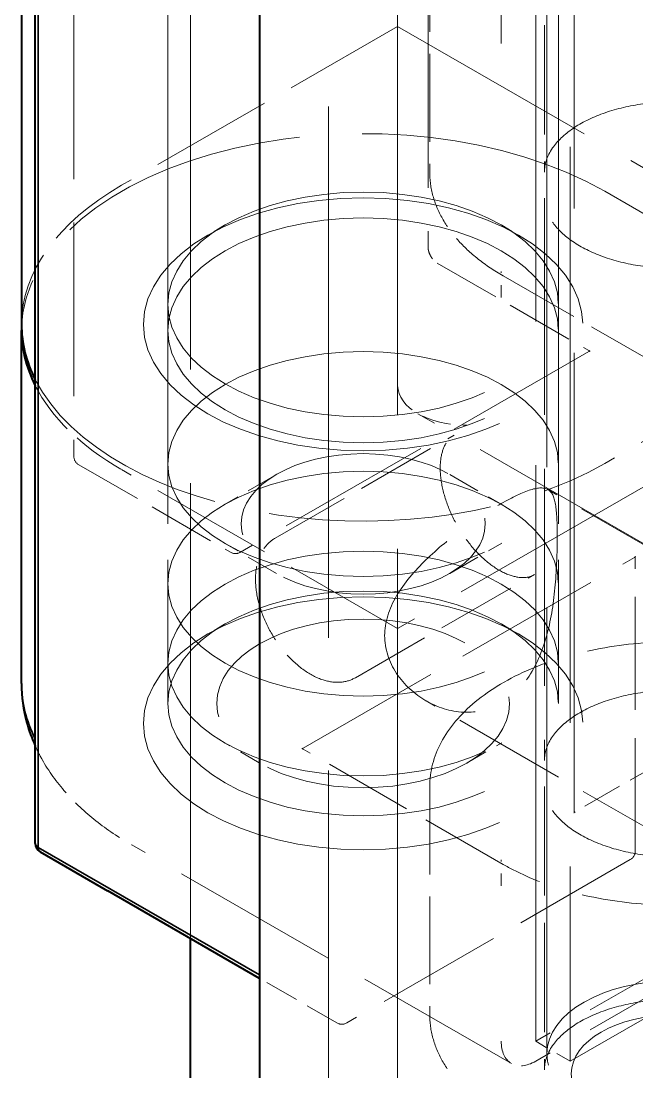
# Model space of a CAD drawing. Header units: millimetres. Extents: x 0 to 2378, y 0 to 1682.
# Drawn here: x 2101.39 to 2106.44, y 1504.9 to 1513.51 of the extents above; entities that cross this region are included whole.
import ezdxf

# ---------------------------------------------------------------- set-up
doc = ezdxf.new("R2010")
doc.units = ezdxf.units.MM
doc.header["$LTSCALE"] = 2
doc.linetypes.add('DASHED', pattern=[0.2067, 0.1654, -0.0413])
for name, color, linetype, lineweight in [('가려진 것(ISO)', 2, 'DASHED', 18), ('가시적인 것(ISO)', 3, 'Continuous', 40), ('가시적인 좁은 것(ISO)', 3, 'Continuous', 35)]:
    doc.layers.add(name, color=color, linetype=linetype, lineweight=lineweight)

msp = doc.modelspace()

# ---------------------------------------------------------------- linework, layer by layer
at = {"layer": '가려진 것(ISO)', "ltscale": 13.16608}
msp.add_line((2103.9086, 1410.4833), (2103.9086, 1535.0775), dxfattribs=at)
at = {"layer": '가려진 것(ISO)', "ltscale": 12.578616}
for p, q in [((2102.5915, 1509.8787), (2102.5915, 1526.8837)), ((2105.7915, 1509.8787), (2105.7915, 1526.8837)), ((2102.5915, 1511.1868), (2102.5915, 1523.9406)), ((2105.7915, 1511.1868), (2105.7915, 1523.9406))]:
    msp.add_line(p, q, dxfattribs=at)
at = {"layer": '가려진 것(ISO)', "ltscale": 14.271892}
for p, q in [((2105.6057, 1505.1477), (2105.6057, 1524.4418)), ((2105.8885, 1524.2789), (2105.8885, 1504.9848))]:
    msp.add_line(p, q, dxfattribs=at)
at = {"layer": '가려진 것(ISO)', "ltscale": 15.960428}
msp.add_line((2105.3228, 1513.327), (2105.3228, 1524.1154), dxfattribs=at)
at = {"layer": '가려진 것(ISO)', "ltscale": 11.282131}
msp.add_line((2102.7772, 1505.9887), (2102.7772, 1517.4279), dxfattribs=at)
at = {"layer": '가려진 것(ISO)', "ltscale": 14.320271}
msp.add_line((2105.9217, 1516.711), (2105.9217, 1507.0313), dxfattribs=at)
at = {"layer": '가려진 것(ISO)', "ltscale": 4.304514}
for p, q in [((2104.724, 1515.3476), (2104.724, 1511.6523)), ((2101.8204, 1513.6374), (2101.8204, 1509.9421))]:
    msp.add_line(p, q, dxfattribs=at)
at = {"layer": '가려진 것(ISO)', "ltscale": 13.288179}
msp.add_line((2104.4743, 1514.6767), (2104.4743, 1447.3108), dxfattribs=at)
at = {"layer": '가려진 것(ISO)', "ltscale": 2.704569}
for p, q in [((2105.677, 1514.5936), (2105.677, 1512.2718)), ((2105.677, 1507.2357), (2105.677, 1504.9139))]:
    msp.add_line(p, q, dxfattribs=at)
at = {"layer": '가려진 것(ISO)', "ltscale": 13.933224}
msp.add_line((2105.697, 1514.4628), (2105.697, 1505.0447), dxfattribs=at)
at = {"layer": '가려진 것(ISO)', "ltscale": 2.177789}
for p, q in [((2104.737, 1514.1414), (2104.737, 1512.2718)), ((2104.737, 1507.2357), (2104.737, 1505.3661))]:
    msp.add_line(p, q, dxfattribs=at)
at = {"layer": '가려진 것(ISO)', "ltscale": 3.047415}
for p, q in [((2104.4743, 1513.4665), (2102.2116, 1512.1635)), ((2106.1714, 1512.1144), (2108.4341, 1510.8114)), ((2108.4341, 1511.1862), (2106.1714, 1509.8832)), ((2104.4743, 1508.5311), (2102.2116, 1509.8341))]:
    msp.add_line(p, q, dxfattribs=at)
at = {"layer": '가려진 것(ISO)', "ltscale": 5.33305}
for p, q in [((2104.4743, 1513.4665), (2108.4341, 1511.1862)), ((2108.4341, 1510.8114), (2104.4743, 1508.5311))]:
    msp.add_line(p, q, dxfattribs=at)
at = {"layer": '가려진 것(ISO)', "ltscale": 5.371144}
msp.add_line((2105.677, 1512.0592), (2105.677, 1507.4483), dxfattribs=at)
at = {"layer": '가려진 것(ISO)', "ltscale": 0.269265}
for p, q in [((2103.0557, 1511.8358), (2102.9138, 1511.7534)), ((2105.3272, 1511.8358), (2105.4691, 1511.7534)), ((2103.0557, 1508.5656), (2102.9138, 1508.4833)), ((2105.3272, 1508.5656), (2105.4691, 1508.4833))]:
    msp.add_line(p, q, dxfattribs=at)
at = {"layer": '가려진 것(ISO)', "ltscale": 1.676033}
for p, q in [((2104.7971, 1511.5257), (2106.0416, 1510.809)), ((2101.8605, 1509.8727), (2103.105, 1509.1561))]:
    msp.add_line(p, q, dxfattribs=at)
at = {"layer": '가려진 것(ISO)', "ltscale": 0.247511}
for p, q in [((2105.3228, 1511.2448), (2105.3228, 1511.4574)), ((2105.3228, 1506.4213), (2105.3228, 1506.6339))]:
    msp.add_line(p, q, dxfattribs=at)
at = {"layer": '가려진 것(ISO)', "ltscale": 2.018878}
msp.add_line((2105.3395, 1511.4206), (2106.8385, 1510.5574), dxfattribs=at)
at = {"layer": '가려진 것(ISO)', "ltscale": 3.561683}
for p, q in [((2102.5915, 1507.9166), (2102.5915, 1510.9743)), ((2105.7915, 1507.9166), (2105.7915, 1510.9743))]:
    msp.add_line(p, q, dxfattribs=at)
at = {"layer": '가려진 것(ISO)', "ltscale": 3.847387}
msp.add_line((2106.0416, 1510.8011), (2103.1849, 1509.1561), dxfattribs=at)
at = {"layer": '가려진 것(ISO)', "ltscale": 5.220954}
msp.add_line((2108.5173, 1508.0593), (2104.6408, 1510.2916), dxfattribs=at)
at = {"layer": '가려진 것(ISO)', "ltscale": 1.975773}
for p, q in [((2103.4698, 1509.2715), (2104.9369, 1510.1163)), ((2104.1286, 1508.1276), (2105.5956, 1508.9725))]:
    msp.add_line(p, q, dxfattribs=at)
at = {"layer": '가려진 것(ISO)', "ltscale": 0.807994}
for p, q in [((2103.4816, 1509.7938), (2103.0557, 1509.5467)), ((2104.9013, 1509.7938), (2105.3272, 1509.5467)), ((2103.4816, 1508.9826), (2103.0557, 1509.2298)), ((2104.9013, 1508.9826), (2105.3272, 1509.2298))]:
    msp.add_line(p, q, dxfattribs=at)
at = {"layer": '가려진 것(ISO)', "ltscale": 2.822714}
for p, q in [((2107.8018, 1508.4631), (2105.7059, 1509.6701)), ((2106.8037, 1506.73), (2104.7078, 1507.9369))]:
    msp.add_line(p, q, dxfattribs=at)
at = {"layer": '가려진 것(ISO)', "ltscale": 3.656918}
msp.add_line((2103.699, 1507.5497), (2106.4143, 1509.1133), dxfattribs=at)
at = {"layer": '가려진 것(ISO)', "ltscale": 2.799804}
msp.add_line((2106.4211, 1506.7055), (2106.4211, 1509.1091), dxfattribs=at)
at = {"layer": '가려진 것(ISO)', "ltscale": 0.761779}
for p, q in [((2102.5915, 1508.2437), (2102.5915, 1508.8977)), ((2105.7915, 1508.2437), (2105.7915, 1508.8977))]:
    msp.add_line(p, q, dxfattribs=at)
at = {"layer": '가려진 것(ISO)', "ltscale": 0.53863}
for p, q in [((2103.3397, 1507.4299), (2103.0557, 1507.5947)), ((2105.0432, 1507.4299), (2105.3272, 1507.5947))]:
    msp.add_line(p, q, dxfattribs=at)
at = {"layer": '가려진 것(ISO)', "ltscale": 2.209348}
msp.add_line((2105.3395, 1506.5971), (2103.699, 1507.5418), dxfattribs=at)
at = {"layer": '가려진 것(ISO)', "ltscale": 0.990342}
msp.add_line((2106.6638, 1507.4506), (2105.9284, 1507.0271), dxfattribs=at)
at = {"layer": '가려진 것(ISO)', "ltscale": 4.571172}
for p, q in [((2108.9998, 1507.1022), (2105.6057, 1505.1477)), ((2108.9998, 1506.9387), (2105.6057, 1504.9842)), ((2105.8885, 1504.9848), (2109.2826, 1506.9394))]:
    msp.add_line(p, q, dxfattribs=at)
at = {"layer": '가려진 것(ISO)', "ltscale": 4.190233}
msp.add_line((2105.4061, 1504.9646), (2102.2948, 1506.7562), dxfattribs=at)
at = {"layer": '가려진 것(ISO)', "ltscale": 3.130138}
msp.add_line((2106.381, 1506.6362), (2104.0568, 1505.2978), dxfattribs=at)
at = {"layer": '가려진 것(ISO)', "ltscale": 0.85385}
msp.add_line((2103.977, 1505.2978), (2103.3429, 1505.6629), dxfattribs=at)
at = {"layer": '가려진 것(ISO)', "ltscale": 0.380839}
msp.add_line((2105.8885, 1504.9848), (2105.6057, 1505.1477), dxfattribs=at)
at = {"layer": '가려진 것(ISO)', "ltscale": 0.079769}
for centre, start, end in [((2101.9004, 1509.9421), 180, 240.06401), ((2106.3411, 1506.7055), 299.93599, 0)]:
    msp.add_arc(centre, 0.08, start, end, dxfattribs=at)
at = {"layer": '가려진 것(ISO)', "ltscale": 0.079514}
for centre in [(2103.1449, 1509.2254), (2104.0169, 1505.3671)]:
    msp.add_arc(centre, 0.08, 240.06401, 299.93599, dxfattribs=at)
at = {"layer": '가려진 것(ISO)', "ltscale": 8.03054e-05}
msp.add_arc((2102.1376, 1506.4493), 0.08, 239.92841, 240.06401, dxfattribs=at)
at = {"layer": '가려진 것(ISO)', "ltscale": 6.242307}
msp.add_ellipse((2104.1915, 1510.9743), major_axis=(-2.8, 0), ratio=0.575862, start_param=3.926991, end_param=6.267974, dxfattribs=at)
at = {"layer": '가려진 것(ISO)', "ltscale": 2.094223}
msp.add_ellipse((2104.1915, 1511.0233), major_axis=(-2.8, 0), ratio=0.575862, start_param=5.497787, end_param=6.283185, dxfattribs=at)
at = {"layer": '가려진 것(ISO)', "ltscale": 13.678923}
for centre in [(2104.1915, 1511.0233), (2104.1915, 1507.7531)]:
    msp.add_ellipse(centre, major_axis=(-1.8, 0), ratio=0.575862, dxfattribs=at)
at = {"layer": '가려진 것(ISO)', "ltscale": 12.159042}
for centre in [(2104.1915, 1511.1868), (2104.1915, 1510.9743), (2104.1915, 1509.8787), (2104.1915, 1508.8977), (2104.1915, 1508.2437), (2104.1915, 1507.9166)]:
    msp.add_ellipse(centre, major_axis=(-1.6, 0), ratio=0.575862, dxfattribs=at)
at = {"layer": '가려진 것(ISO)', "ltscale": 5.522737}
msp.add_ellipse((2104.1915, 1511.0233), major_axis=(-2.8, 0), ratio=0.575862, start_param=0.28506, end_param=2.356194, dxfattribs=at)
at = {"layer": '가려진 것(ISO)', "ltscale": 1.334091}
msp.add_ellipse((2104.1915, 1510.9743), major_axis=(-2.8, 0), ratio=0.575862, start_param=0.28506, end_param=0.785398, dxfattribs=at)
at = {"layer": '가려진 것(ISO)', "ltscale": 0.727532}
msp.add_ellipse((2105.04, 1510.5233), major_axis=(0.5657, 0), ratio=0.578093, start_param=3.141593, end_param=4.712389, dxfattribs=at)
at = {"layer": '가려진 것(ISO)', "ltscale": 5.983681}
msp.add_ellipse((2104.1915, 1509.3882), major_axis=(-1, 0), ratio=0.575862, dxfattribs=at)
at = {"layer": '가려진 것(ISO)', "ltscale": 7.180437}
msp.add_ellipse((2104.1915, 1507.9166), major_axis=(-1.2, 0), ratio=0.575862, dxfattribs=at)
at = {"layer": '가려진 것(ISO)', "ltscale": 6.223032}
msp.add_ellipse((2106.737, 1505.0447), major_axis=(-1.04, 0), ratio=0.575862, dxfattribs=at)
at = {"layer": '가려진 것(ISO)', "ltscale": 5.026251}
msp.add_ellipse((2106.737, 1504.8812), major_axis=(-0.84, 0), ratio=0.575862, dxfattribs=at)
at = {"layer": '가려진 것(ISO)', "ltscale": 0.598278}
msp.add_ellipse((2105.6057, 1505.3112), major_axis=(-0.1996, -0.3466), ratio=0.578093, start_param=5.495853, end_param=7.06665, dxfattribs=at)
at = {"layer": '가려진 것(ISO)', "ltscale": 3.237567}
for points, knots in [([(2105.677, 1512.2718), (2105.677, 1512.3373), (2105.6983, 1512.4036), (2105.7827, 1512.5254), (2105.8393, 1512.5803), (2105.9808, 1512.6767), (2106.0641, 1512.7185), (2106.2513, 1512.7863), (2106.3551, 1512.8121), (2106.5731, 1512.8445), (2106.6873, 1512.851), (2106.9136, 1512.8434), (2107.0257, 1512.8294), (2107.2356, 1512.7827), (2107.3335, 1512.75), (2107.5044, 1512.6705), (2107.5776, 1512.6239), (2107.6936, 1512.5229), (2107.736, 1512.4687), (2107.7859, 1512.3669), (2107.797, 1512.3192), (2107.797, 1512.2718)], [0.785398, 0.785398, 0.785398, 0.785398, 1.164968, 1.164968, 1.487604, 1.487604, 1.794948, 1.794948, 2.103474, 2.103474, 2.414075, 2.414075, 2.725225, 2.725225, 3.035185, 3.035185, 3.342826, 3.342826, 3.652094, 3.652094, 3.926991, 3.926991, 3.926991, 3.926991]), ([(2107.797, 1512.0592), (2107.797, 1511.9937), (2107.7757, 1511.9274), (2107.6914, 1511.8056), (2107.6348, 1511.7507), (2107.4933, 1511.6543), (2107.41, 1511.6125), (2107.2228, 1511.5447), (2107.1189, 1511.5189), (2106.901, 1511.4865), (2106.7868, 1511.48), (2106.5605, 1511.4876), (2106.4484, 1511.5016), (2106.2385, 1511.5484), (2106.1406, 1511.581), (2105.9697, 1511.6605), (2105.8964, 1511.7071), (2105.7805, 1511.8081), (2105.7381, 1511.8623), (2105.6882, 1511.9642), (2105.677, 1512.0118), (2105.677, 1512.0592)], [5.497787, 5.497787, 5.497787, 5.497787, 5.877357, 5.877357, 6.199993, 6.199993, 6.507337, 6.507337, 6.815863, 6.815863, 7.126464, 7.126464, 7.437614, 7.437614, 7.747574, 7.747574, 8.055215, 8.055215, 8.364483, 8.364483, 8.63938, 8.63938, 8.63938, 8.63938]), ([(2105.677, 1507.4483), (2105.677, 1507.5137), (2105.6983, 1507.5801), (2105.7827, 1507.7019), (2105.8393, 1507.7568), (2105.9808, 1507.8531), (2106.0641, 1507.895), (2106.2513, 1507.9628), (2106.3551, 1507.9886), (2106.5731, 1508.021), (2106.6873, 1508.0275), (2106.9136, 1508.0199), (2107.0257, 1508.0059), (2107.2356, 1507.9591), (2107.3335, 1507.9265), (2107.5044, 1507.847), (2107.5776, 1507.8003), (2107.6936, 1507.6994), (2107.736, 1507.6452), (2107.7859, 1507.5433), (2107.797, 1507.4957), (2107.797, 1507.4483)], [2.356194, 2.356194, 2.356194, 2.356194, 2.735765, 2.735765, 3.0584, 3.0584, 3.365744, 3.365744, 3.67427, 3.67427, 3.984871, 3.984871, 4.296022, 4.296022, 4.605981, 4.605981, 4.913622, 4.913622, 5.22289, 5.22289, 5.497787, 5.497787, 5.497787, 5.497787]), ([(2107.797, 1507.2357), (2107.797, 1507.1702), (2107.7757, 1507.1038), (2107.6914, 1506.9821), (2107.6348, 1506.9271), (2107.4933, 1506.8308), (2107.41, 1506.789), (2107.2228, 1506.7212), (2107.1189, 1506.6953), (2106.901, 1506.6629), (2106.7868, 1506.6565), (2106.5605, 1506.664), (2106.4484, 1506.6781), (2106.2385, 1506.7248), (2106.1406, 1506.7575), (2105.9697, 1506.8369), (2105.8964, 1506.8836), (2105.7805, 1506.9846), (2105.7381, 1507.0387), (2105.6882, 1507.1406), (2105.677, 1507.1883), (2105.677, 1507.2357)], [3.926991, 3.926991, 3.926991, 3.926991, 4.306561, 4.306561, 4.629196, 4.629196, 4.93654, 4.93654, 5.245067, 5.245067, 5.555667, 5.555667, 5.866818, 5.866818, 6.176777, 6.176777, 6.484418, 6.484418, 6.793687, 6.793687, 7.068583, 7.068583, 7.068583, 7.068583]), ([(2105.677, 1504.9139), (2105.677, 1504.9793), (2105.6983, 1505.0457), (2105.7827, 1505.1675), (2105.8393, 1505.2224), (2105.9808, 1505.3187), (2106.0641, 1505.3606), (2106.2513, 1505.4284), (2106.3551, 1505.4542), (2106.5731, 1505.4866), (2106.6873, 1505.4931), (2106.9136, 1505.4855), (2107.0257, 1505.4715), (2107.2356, 1505.4247), (2107.3335, 1505.3921), (2107.5044, 1505.3126), (2107.5776, 1505.2659), (2107.6936, 1505.165), (2107.736, 1505.1108), (2107.7859, 1505.0089), (2107.797, 1504.9613), (2107.797, 1504.9139)], [0.785398, 0.785398, 0.785398, 0.785398, 1.164968, 1.164968, 1.487604, 1.487604, 1.794948, 1.794948, 2.103474, 2.103474, 2.414075, 2.414075, 2.725225, 2.725225, 3.035185, 3.035185, 3.342826, 3.342826, 3.652094, 3.652094, 3.926991, 3.926991, 3.926991, 3.926991])]:
    msp.add_open_spline(points, degree=3, knots=knots, dxfattribs=at)
at = {"layer": '가려진 것(ISO)', "ltscale": 1.489471}
msp.add_open_spline([(2105.3395, 1511.4206), (2105.2652, 1511.4634), (2105.1965, 1511.5097), (2105.0716, 1511.6087), (2105.0154, 1511.6614), (2104.9173, 1511.7722), (2104.8754, 1511.8304), (2104.8073, 1511.9512), (2104.7811, 1512.0137), (2104.746, 1512.1415), (2104.737, 1512.2066), (2104.737, 1512.2718)], degree=3, knots=[0, 0, 0, 0, 0.1570796, 0.1570796, 0.3141593, 0.3141593, 0.4712389, 0.4712389, 0.6283185, 0.6283185, 0.7853982, 0.7853982, 0.7853982, 0.7853982], dxfattribs=at)
at = {"layer": '가려진 것(ISO)', "ltscale": 0.167975}
msp.add_open_spline([(2104.724, 1511.6523), (2104.724, 1511.648), (2104.7244, 1511.6428), (2104.7264, 1511.6307), (2104.7281, 1511.6237), (2104.733, 1511.6085), (2104.7363, 1511.6003), (2104.7444, 1511.5839), (2104.7492, 1511.5757), (2104.7596, 1511.5604), (2104.7653, 1511.5533), (2104.7765, 1511.5413), (2104.782, 1511.5363), (2104.7907, 1511.5296), (2104.7941, 1511.5274), (2104.7971, 1511.5257)], degree=3, knots=[3.141593, 3.141593, 3.141593, 3.141593, 3.348571, 3.348571, 3.57224, 3.57224, 3.811409, 3.811409, 4.059391, 4.059391, 4.306964, 4.306964, 4.54447, 4.54447, 4.712389, 4.712389, 4.712389, 4.712389], dxfattribs=at)
at = {"layer": '가려진 것(ISO)', "ltscale": 0.091428}
for points, knots in [([(2106.0416, 1510.809), (2106.0443, 1510.8074), (2106.0467, 1510.8063), (2106.0504, 1510.8048), (2106.0517, 1510.8045), (2106.0529, 1510.8043), (2106.0528, 1510.8043), (2106.0512, 1510.8043), (2106.0497, 1510.8042), (2106.0459, 1510.8032), (2106.0437, 1510.8023), (2106.0416, 1510.8011)], [4.712389, 4.712389, 4.712389, 4.712389, 4.8690819, 4.8690819, 5.0257748, 5.0257748, 5.1824677, 5.1824677, 5.3391605, 5.3391605, 5.4958534, 5.4958534, 5.4958534, 5.4958534]), ([(2103.699, 1507.5497), (2103.6969, 1507.5485), (2103.6947, 1507.5476), (2103.6909, 1507.5466), (2103.6894, 1507.5465), (2103.6878, 1507.5465), (2103.6877, 1507.5465), (2103.6888, 1507.5463), (2103.6901, 1507.546), (2103.6938, 1507.5445), (2103.6962, 1507.5434), (2103.699, 1507.5418)], [3.9289245, 3.9289245, 3.9289245, 3.9289245, 4.0856174, 4.0856174, 4.2423103, 4.2423103, 4.3990032, 4.3990032, 4.5556961, 4.5556961, 4.712389, 4.712389, 4.712389, 4.712389])]:
    msp.add_open_spline(points, degree=3, knots=knots, dxfattribs=at)
at = {"layer": '가려진 것(ISO)', "ltscale": 2.043458}
msp.add_open_spline([(2105.5956, 1508.9725), (2105.5598, 1508.9519), (2105.5154, 1508.9434), (2105.4192, 1508.9575), (2105.3732, 1508.9729), (2105.2793, 1509.0225), (2105.2317, 1509.0557), (2105.1386, 1509.1378), (2105.0931, 1509.1868), (2105.0092, 1509.2961), (2104.9709, 1509.3564), (2104.9062, 1509.4818), (2104.8797, 1509.5468), (2104.8415, 1509.6741), (2104.8295, 1509.7363), (2104.8206, 1509.8507), (2104.8235, 1509.9029), (2104.8416, 1509.9924), (2104.8569, 1510.0295), (2104.8933, 1510.084), (2104.9136, 1510.1029), (2104.9369, 1510.1163)], degree=3, knots=[0.787332, 0.787332, 0.787332, 0.787332, 1.215342, 1.215342, 1.529698, 1.529698, 1.8293, 1.8293, 2.131778, 2.131778, 2.437308, 2.437308, 2.74348, 2.74348, 3.047654, 3.047654, 3.348132, 3.348132, 3.650445, 3.650445, 3.928925, 3.928925, 3.928925, 3.928925], dxfattribs=at)
at = {"layer": '가려진 것(ISO)', "ltscale": 6.162827}
msp.add_open_spline([(2105.3228, 1509.5543), (2105.2313, 1509.5015), (2105.1233, 1509.4315), (2104.9063, 1509.272), (2104.7976, 1509.1825), (2104.6144, 1509.0047), (2104.5265, 1508.9036), (2104.4025, 1508.6913), (2104.3675, 1508.5791), (2104.3675, 1508.4724), (2104.3675, 1508.3658), (2104.4025, 1508.257), (2104.5265, 1508.0695), (2104.6144, 1507.991), (2104.7976, 1507.8849), (2104.9063, 1507.8494), (2105.1233, 1507.8399), (2105.2313, 1507.8664), (2105.4144, 1507.9719), (2105.4982, 1508.0558), (2105.6285, 1508.2652), (2105.6753, 1508.3904), (2105.7376, 1508.6378), (2105.7572, 1508.7782), (2105.7787, 1509.0495), (2105.7817, 1509.1802), (2105.7817, 1509.3935), (2105.7787, 1509.4839), (2105.7572, 1509.6123), (2105.7376, 1509.6515), (2105.6753, 1509.6879), (2105.6285, 1509.6879), (2105.4982, 1509.6474), (2105.4144, 1509.607), (2105.3228, 1509.5543)], degree=3, knots=[1.169727, 1.169727, 1.169727, 1.169727, 1.266818, 1.266818, 1.363909, 1.363909, 1.461773, 1.461773, 1.559636, 1.559636, 1.559636, 1.6575, 1.6575, 1.755364, 1.755364, 1.852455, 1.852455, 1.949546, 1.949546, 2.046636, 2.046636, 2.143727, 2.143727, 2.241591, 2.241591, 2.339455, 2.339455, 2.437319, 2.437319, 2.535183, 2.535183, 2.632273, 2.632273, 2.729364, 2.729364, 2.729364, 2.729364], dxfattribs=at)
at = {"layer": '가려진 것(ISO)', "ltscale": 1.922212}
msp.add_open_spline([(2104.1286, 1508.1276), (2104.0928, 1508.107), (2104.0524, 1508.0948), (2103.9653, 1508.0871), (2103.9185, 1508.0929), (2103.8194, 1508.1224), (2103.767, 1508.1485), (2103.6643, 1508.2186), (2103.6141, 1508.2632), (2103.5222, 1508.3651), (2103.4805, 1508.4223), (2103.409, 1508.5436), (2103.3793, 1508.6077), (2103.3344, 1508.7372), (2103.3193, 1508.8027), (2103.3062, 1508.9296), (2103.3082, 1508.9911), (2103.3318, 1509.1026), (2103.3528, 1509.1531), (2103.4076, 1509.2262), (2103.4366, 1509.2524), (2103.4698, 1509.2715)], degree=3, knots=[0.787332, 0.787332, 0.787332, 0.787332, 1.048832, 1.048832, 1.334603, 1.334603, 1.662224, 1.662224, 2.002986, 2.002986, 2.341105, 2.341105, 2.677432, 2.677432, 3.015226, 3.015226, 3.355955, 3.355955, 3.685969, 3.685969, 3.928925, 3.928925, 3.928925, 3.928925], dxfattribs=at)
at = {"layer": '가려진 것(ISO)', "ltscale": 0.091836}
msp.add_open_spline([(2106.4211, 1509.1091), (2106.4211, 1509.1123), (2106.4213, 1509.115), (2106.4219, 1509.119), (2106.4223, 1509.1203), (2106.4227, 1509.1215), (2106.4227, 1509.1214), (2106.4219, 1509.12), (2106.421, 1509.1188), (2106.4183, 1509.116), (2106.4164, 1509.1145), (2106.4143, 1509.1133)], degree=3, knots=[3.1415927, 3.1415927, 3.1415927, 3.1415927, 3.299059, 3.299059, 3.4565254, 3.4565254, 3.6139918, 3.6139918, 3.7714582, 3.7714582, 3.9289245, 3.9289245, 3.9289245, 3.9289245], dxfattribs=at)
at = {"layer": '가려진 것(ISO)', "ltscale": 4.435721}
for points, knots in [([(2104.737, 1507.2357), (2104.737, 1507.3587), (2104.7692, 1507.4815), (2104.8941, 1507.7168), (2104.9893, 1507.8288), (2105.2354, 1508.0326), (2105.3887, 1508.1234), (2105.7359, 1508.2716), (2105.9298, 1508.3289), (2106.3377, 1508.4046), (2106.5514, 1508.423), (2106.9778, 1508.4195), (2107.1903, 1508.3977), (2107.5936, 1508.3158), (2107.7843, 1508.2556), (2108.0174, 1508.1504), (2108.0776, 1508.1197), (2108.1346, 1508.0868)], [0.785398, 0.785398, 0.785398, 0.785398, 1.082001, 1.082001, 1.392925, 1.392925, 1.718063, 1.718063, 2.044756, 2.044756, 2.3703, 2.3703, 2.695372, 2.695372, 3.021001, 3.021001, 3.141593, 3.141593, 3.141593, 3.141593]), ([(2108.737, 1507.4483), (2108.737, 1507.3252), (2108.7048, 1507.2025), (2108.58, 1506.9672), (2108.4848, 1506.8551), (2108.2387, 1506.6513), (2108.0854, 1506.5606), (2107.7382, 1506.4123), (2107.5443, 1506.355), (2107.1364, 1506.2794), (2106.9226, 1506.261), (2106.4963, 1506.2644), (2106.2838, 1506.2863), (2105.8805, 1506.3682), (2105.6898, 1506.4284), (2105.4567, 1506.5336), (2105.3965, 1506.5643), (2105.3395, 1506.5971)], [5.497787, 5.497787, 5.497787, 5.497787, 5.79439, 5.79439, 6.105314, 6.105314, 6.430452, 6.430452, 6.757145, 6.757145, 7.082689, 7.082689, 7.407761, 7.407761, 7.73339, 7.73339, 7.853982, 7.853982, 7.853982, 7.853982])]:
    msp.add_open_spline(points, degree=3, knots=knots, dxfattribs=at)
at = {"layer": '가려진 것(ISO)', "ltscale": 1.389374}
msp.add_open_spline([(2101.5045, 1507.567), (2101.5215, 1507.5294), (2101.5402, 1507.4926), (2101.6144, 1507.3611), (2101.6794, 1507.2714), (2101.8275, 1507.1039), (2101.9107, 1507.0262), (2102.092, 1506.8824), (2102.1902, 1506.8165), (2102.2948, 1506.7562)], degree=3, knots=[5.7525425, 5.7525425, 5.7525425, 5.7525425, 5.8119464, 5.8119464, 5.969026, 5.969026, 6.1261057, 6.1261057, 6.2831853, 6.2831853, 6.2831853, 6.2831853], dxfattribs=at)
at = {"layer": '가려진 것(ISO)', "ltscale": 0.09185}
msp.add_open_spline([(2105.9217, 1507.0313), (2105.9217, 1507.0288), (2105.9213, 1507.0264), (2105.9202, 1507.0226), (2105.9196, 1507.0212), (2105.9187, 1507.0197), (2105.9186, 1507.0196), (2105.9194, 1507.0205), (2105.9203, 1507.0215), (2105.9235, 1507.024), (2105.9257, 1507.0255), (2105.9284, 1507.0271)], degree=3, knots=[2.3561945, 2.3561945, 2.3561945, 2.3561945, 2.5132741, 2.5132741, 2.6703538, 2.6703538, 2.8274334, 2.8274334, 2.984513, 2.984513, 3.1415927, 3.1415927, 3.1415927, 3.1415927], dxfattribs=at)
at = {"layer": '가려진 것(ISO)', "ltscale": 1.482217}
msp.add_open_spline([(2105.334, 1504.5181), (2105.2604, 1504.5608), (2105.1923, 1504.607), (2105.0685, 1504.7058), (2105.0128, 1504.7583), (2104.9156, 1504.8688), (2104.8741, 1504.9268), (2104.8066, 1505.047), (2104.7807, 1505.1093), (2104.7459, 1505.2364), (2104.737, 1505.3012), (2104.737, 1505.3661)], degree=3, knots=[0.0038529, 0.0038529, 0.0038529, 0.0038529, 0.1601619, 0.1601619, 0.316471, 0.316471, 0.4727801, 0.4727801, 0.6290891, 0.6290891, 0.7853982, 0.7853982, 0.7853982, 0.7853982], dxfattribs=at)
at = {"layer": '가시적인 것(ISO)'}
for p, q in [((2101.3915, 1524.1041), (2101.3915, 1511.0233)), ((2101.5045, 1506.7696), (2101.5045, 1515.545)), ((2103.3429, 1515.3307), (2103.3429, 1446.6568)), ((2101.3915, 1508.0801), (2101.3915, 1510.9743)), ((2101.5444, 1506.7004), (2102.0975, 1506.3801)), ((2103.3429, 1505.6629), (2102.0977, 1506.38)), ((2102.7772, 1469.0291), (2102.7772, 1505.9887))]:
    msp.add_line(p, q, dxfattribs=at)
msp.add_arc((2101.5845, 1506.7696), 0.08, 180, 239.92841, dxfattribs=at)
for centre, start_param, end_param in [((2104.1915, 1510.9743), 6.267974, 6.568245), ((2104.1915, 1511.0233), 0, 0.28506)]:
    msp.add_ellipse(centre, major_axis=(-2.8, 0), ratio=0.575862, start_param=start_param, end_param=end_param, dxfattribs=at)
msp.add_open_spline([(2101.3915, 1508.0801), (2101.3915, 1507.9714), (2101.4065, 1507.8628), (2101.4533, 1507.6926), (2101.4765, 1507.6289), (2101.5045, 1507.567)], degree=3, knots=[5.4977871, 5.4977871, 5.4977871, 5.4977871, 5.6548668, 5.6548668, 5.7525425, 5.7525425, 5.7525425, 5.7525425], dxfattribs=at)
at = {"layer": '가시적인 좁은 것(ISO)'}
for p, q in [((2101.5279, 1506.737), (2101.5279, 1515.5124)), ((2101.5279, 1506.737), (2103.3429, 1505.6918)), ((2101.5445, 1506.7003), (2103.3429, 1505.6647)), ((2101.5445, 1506.7003), (2102.0976, 1506.3801)), ((2103.3429, 1505.6629), (2102.0976, 1506.3801))]:
    msp.add_line(p, q, dxfattribs=at)
for centre, major_axis, ratio, start_param, end_param in [((2104.1915, 1508.0801), (-2.8, 0), 0.575862, 0, 0.28506), ((2101.5845, 1506.7696), (-0.08, 0), 0.575862, 0, 0.785398), ((2101.5845, 1506.7696), (-0.0399, -0.0693), 0.578093, 5.495853, 6.281252), ((2101.5845, 1506.7696), (-0.0401, -0.0692), 0.620579, 0, 0.002012)]:
    msp.add_ellipse(centre, major_axis=major_axis, ratio=ratio, start_param=start_param, end_param=end_param, dxfattribs=at)

doc.saveas('drawing.dxf')
